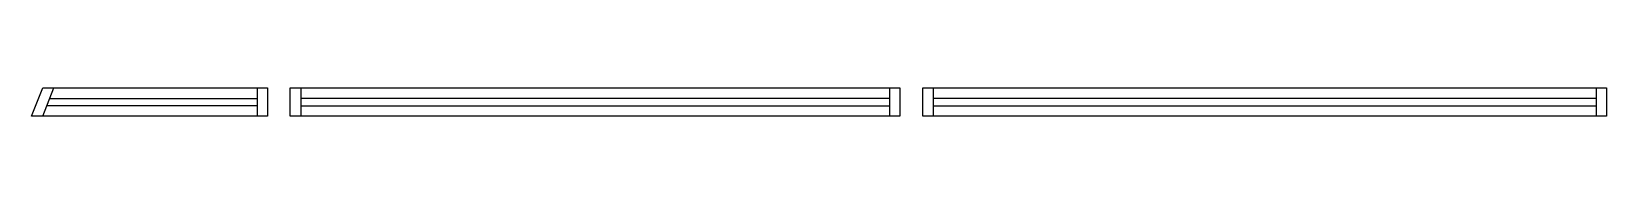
# Model space of a CAD drawing. Header units: metres. Extents: x 1714 to 2773, y 16485 to 16504.
import ezdxf

# ---------------------------------------------------------------- set-up
doc = ezdxf.new("R2010")
doc.units = ezdxf.units.M
doc.layers.add('Painéis', color=7, linetype='Continuous')
doc.layers.add('SARR_2.2x7', color=7, linetype='Continuous')

msp = doc.modelspace()

# ---------------------------------------------------------------- linework, layer by layer
at = {"layer": 'Painéis', "color": 7, "lineweight": 25}
for points in [[(1713.6, 16485), (1721.1, 16504), (1872.4, 16504), (1872.4, 16485), (1713.6, 16485)], [(2131.7, 16485), (1887.7, 16485), (1887.7, 16504), (2131.7, 16504)], [(2131.7, 16504), (2297.7, 16504), (2297.7, 16485), (2131.7, 16485)], [(2557.1, 16485), (2313.1, 16485), (2313.1, 16504), (2557.1, 16504)], [(2557.1, 16504), (2773.1, 16504), (2773.1, 16485), (2557.1, 16485)]]:
    msp.add_lwpolyline(points, dxfattribs=at)
at = {"layer": 'SARR_2.2x7', "color": 7, "lineweight": 25}
for p, q in [((1721.1, 16485), (1728.7, 16504)), ((1725.9, 16497), (1865.4, 16497)), ((1865.4, 16504), (1865.4, 16485)), ((1894.7, 16504), (1894.7, 16485)), ((2131.7, 16497), (1894.7, 16497)), ((2290.7, 16497), (2131.7, 16497)), ((2290.7, 16504), (2290.7, 16485)), ((2320.1, 16504), (2320.1, 16485)), ((2557.1, 16497), (2320.1, 16497)), ((2766.1, 16497), (2557.1, 16497)), ((2766.1, 16504), (2766.1, 16485)), ((1865.4, 16492), (1723.9, 16492)), ((1894.7, 16492), (2131.7, 16492)), ((2131.7, 16492), (2290.7, 16492)), ((2320.1, 16492), (2557.1, 16492)), ((2557.1, 16492), (2766.1, 16492))]:
    msp.add_line(p, q, dxfattribs=at)

doc.saveas('drawing.dxf')
